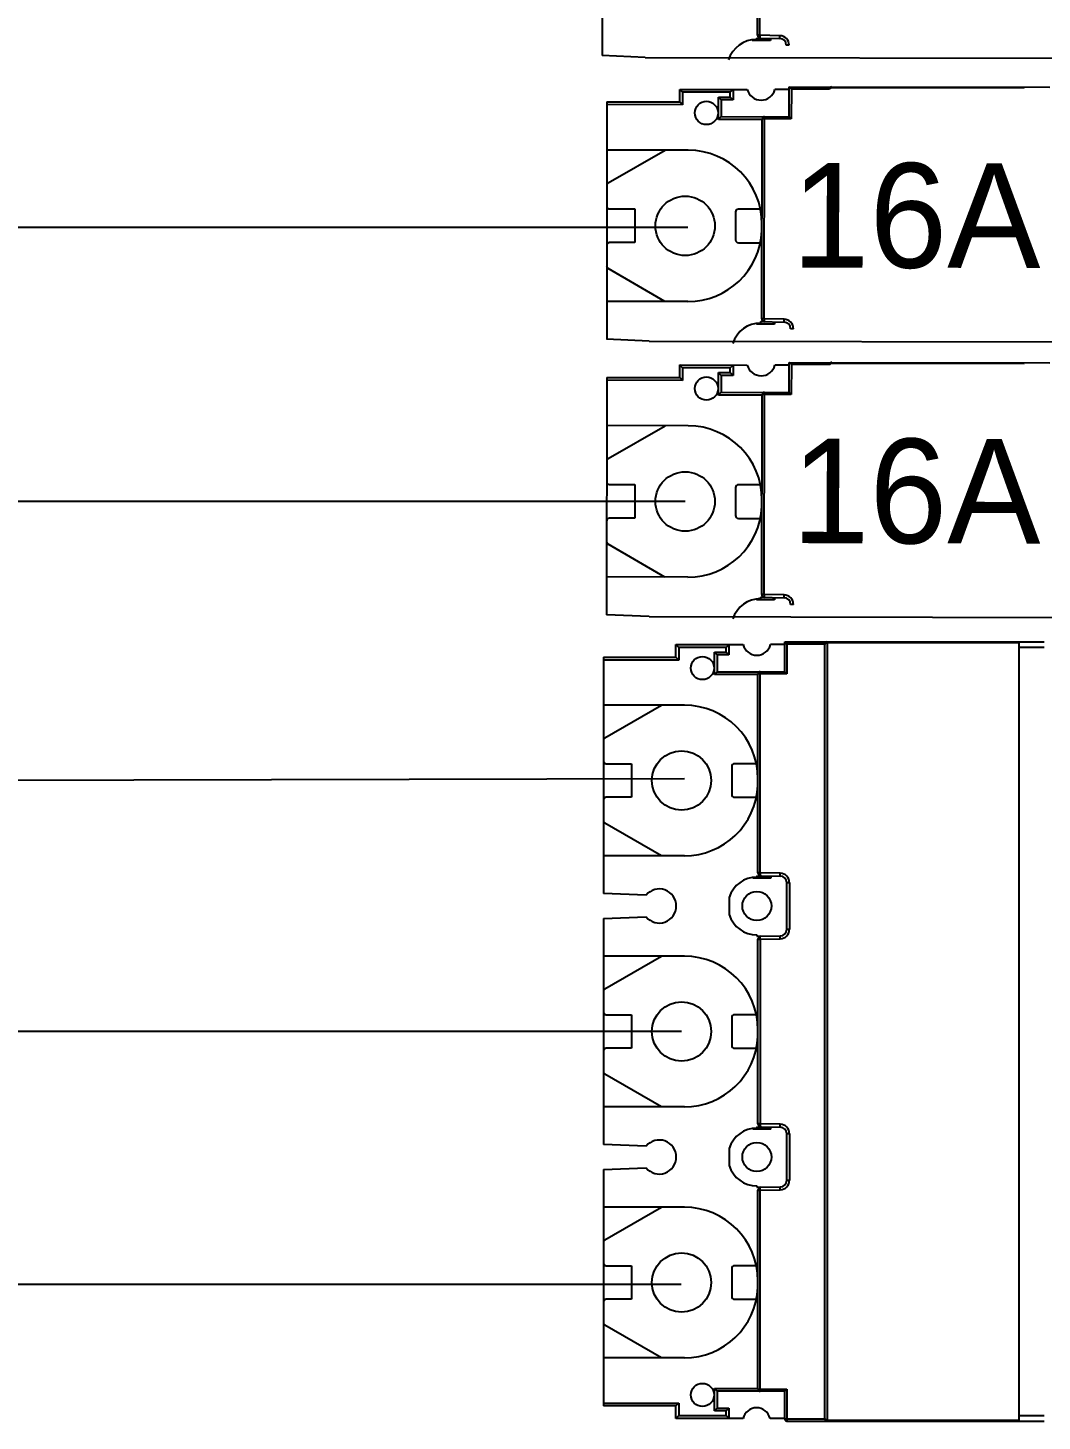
# Model space of a CAD drawing. Extents: x -4780 to 4154, y -1673 to 3208.
# Drawn here: x 3025.1 to 3151.5, y 2276.9 to 2450.5 of the extents above; entities that cross this region are included whole.
import ezdxf

# ---------------------------------------------------------------- set-up
doc = ezdxf.new("R2010")
doc.units = 0
doc.header["$MEASUREMENT"] = 0
doc.layers.add('Unifilar', color=255, linetype='Continuous')
doc.styles.add('PADRÃO', font='', dxfattribs={"height": 0.2})
doc.styles.get('PADRÃO').set_extended_font_data('AvantGarde Bk BT')

msp = doc.modelspace()

# ---------------------------------------------------------------- linework, layer by layer
for p, q in [((3096.758, 2476.658), (3096.704, 2447.082)), ((3102.041, 2446.852), (3269.384, 2446.542)), ((3097.295, 2441.321), (3097.295, 2411.742)), ((3107.393, 2425.667), (2927.124, 2425.667)), ((3102.577, 2411.514), (3269.92, 2411.205)), ((3097.295, 2406.979), (3097.24, 2377.402)), ((3107.044, 2391.526), (2972.124, 2391.526)), ((3102.577, 2377.172), (3269.92, 2376.863)), ((3106.94, 2356.967), (3017.124, 2356.759)), ((3106.592, 2325.481), (2927.124, 2325.481)), ((3106.55, 2293.969), (2972.166, 2293.969))]:
    msp.add_line(p, q)
at = {"color": 7, "linetype": 'Continuous'}
for p, q in [((3116.054, 2449.609), (3116.1, 2474.527)), ((3116.333, 2449.61), (3116.38, 2474.806)), ((3118.833, 2449.562), (3116.333, 2449.61)), ((3117.659, 2448.963), (3115.412, 2448.967)), ((3115.913, 2449.269), (3115.913, 2449.096)), ((3115.913, 2449.269), (3118.826, 2449.212)), ((3117.659, 2449.235), (3117.659, 2448.963)), ((3118.826, 2449.212), (3118.833, 2449.562)), ((3119.997, 2448.372), (3119.648, 2448.373)), ((3102.041, 2446.852), (3096.704, 2447.082)), ((3106.374, 2441.304), (3106.377, 2442.875)), ((3106.377, 2442.875), (3114.781, 2442.86)), ((3106.725, 2442.525), (3106.377, 2442.875)), ((3112.662, 2442.514), (3113.011, 2442.863)), ((3113.011, 2442.863), (3113.009, 2441.571)), ((3119.995, 2442.85), (3118.225, 2442.853)), ((3119.989, 2439.463), (3119.996, 2443.199)), ((3119.996, 2443.199), (3152.471, 2443.139)), ((3119.996, 2443.199), (3120.275, 2442.919)), ((3120.275, 2442.919), (3120.268, 2439.183)), ((3125.024, 2442.911), (3120.275, 2442.919)), ((3149.299, 2443.005), (3125.303, 2443.05)), ((3106.722, 2440.954), (3097.294, 2440.971)), ((3097.295, 2441.321), (3106.374, 2441.304)), ((3106.722, 2440.954), (3106.374, 2441.304)), ((3106.725, 2442.525), (3106.722, 2440.954)), ((3112.662, 2442.514), (3106.725, 2442.525)), ((3111.189, 2439.13), (3111.194, 2441.923)), ((3111.194, 2441.923), (3112.661, 2441.921)), ((3111.194, 2441.923), (3111.542, 2441.574)), ((3111.542, 2441.574), (3111.539, 2439.478)), ((3113.009, 2441.571), (3111.542, 2441.574)), ((3112.661, 2441.921), (3112.662, 2442.514)), ((3112.661, 2441.921), (3113.009, 2441.571)), ((3111.189, 2439.13), (3111.539, 2439.478)), ((3111.539, 2439.478), (3119.989, 2439.463)), ((3116.59, 2414.272), (3116.636, 2439.19)), ((3120.268, 2439.183), (3116.636, 2439.19)), ((3116.87, 2414.273), (3116.916, 2439.469)), ((3120.268, 2439.183), (3119.989, 2439.463)), ((3116.636, 2439.12), (3111.189, 2439.13)), ((3107.41, 2435.296), (3097.284, 2435.315)), ((3097.451, 2431.225), (3104.542, 2435.301)), ((3097.619, 2427.981), (3100.762, 2427.975)), ((3100.762, 2427.975), (3100.754, 2423.785)), ((3113.332, 2427.603), (3113.326, 2424.111)), ((3116.402, 2427.946), (3113.682, 2427.951)), ((3100.754, 2423.785), (3097.612, 2423.791)), ((3113.675, 2423.761), (3116.377, 2423.756)), ((3104.507, 2416.445), (3097.431, 2420.547)), ((3107.376, 2416.439), (3097.249, 2416.458)), ((3118.195, 2413.626), (3115.949, 2413.63)), ((3116.45, 2413.932), (3116.45, 2413.759)), ((3116.45, 2413.932), (3119.363, 2413.875)), ((3119.369, 2414.224), (3116.87, 2414.273)), ((3118.196, 2413.898), (3118.195, 2413.626)), ((3119.363, 2413.875), (3119.369, 2414.224)), ((3102.577, 2411.514), (3097.24, 2411.744)), ((3120.534, 2413.035), (3120.185, 2413.036)), ((3106.374, 2406.962), (3106.377, 2408.533)), ((3106.377, 2408.533), (3114.781, 2408.518)), ((3106.725, 2408.183), (3106.377, 2408.533)), ((3106.725, 2408.183), (3106.722, 2406.612)), ((3112.662, 2408.172), (3106.725, 2408.183)), ((3112.661, 2407.579), (3112.662, 2408.172)), ((3112.662, 2408.172), (3113.011, 2408.521)), ((3113.011, 2408.521), (3113.009, 2407.229)), ((3119.995, 2408.508), (3118.225, 2408.511)), ((3119.989, 2405.121), (3119.996, 2408.857)), ((3119.996, 2408.857), (3152.471, 2408.797)), ((3119.996, 2408.857), (3120.275, 2408.577)), ((3120.275, 2408.577), (3120.268, 2404.841)), ((3125.024, 2408.568), (3120.275, 2408.577)), ((3149.299, 2408.663), (3125.303, 2408.708)), ((3106.722, 2406.612), (3097.294, 2406.629)), ((3097.295, 2406.979), (3106.374, 2406.962)), ((3106.722, 2406.612), (3106.374, 2406.962)), ((3111.189, 2404.788), (3111.194, 2407.581)), ((3111.194, 2407.581), (3112.661, 2407.579)), ((3111.194, 2407.581), (3111.542, 2407.232)), ((3111.542, 2407.232), (3111.539, 2405.136)), ((3113.009, 2407.229), (3111.542, 2407.232)), ((3112.661, 2407.579), (3113.009, 2407.229)), ((3111.189, 2404.788), (3111.539, 2405.136)), ((3116.636, 2404.778), (3111.189, 2404.788)), ((3111.539, 2405.136), (3119.989, 2405.121)), ((3116.59, 2379.93), (3116.636, 2404.848)), ((3120.268, 2404.841), (3116.636, 2404.848)), ((3116.87, 2379.931), (3116.916, 2405.126)), ((3120.268, 2404.841), (3119.989, 2405.121)), ((3107.41, 2400.954), (3097.284, 2400.972)), ((3097.451, 2396.883), (3104.542, 2400.959)), ((3097.619, 2393.639), (3100.762, 2393.633)), ((3100.762, 2393.633), (3100.754, 2389.443)), ((3113.332, 2393.26), (3113.326, 2389.769)), ((3116.402, 2393.604), (3113.682, 2393.609)), ((3100.754, 2389.443), (3097.612, 2389.448)), ((3113.675, 2389.419), (3116.377, 2389.414)), ((3104.507, 2382.103), (3097.431, 2386.205)), ((3107.376, 2382.097), (3097.249, 2382.116)), ((3118.195, 2379.284), (3115.949, 2379.288)), ((3116.45, 2379.589), (3116.45, 2379.417)), ((3116.45, 2379.589), (3119.363, 2379.533)), ((3119.369, 2379.882), (3116.87, 2379.931)), ((3118.196, 2379.556), (3118.195, 2379.284)), ((3119.363, 2379.533), (3119.369, 2379.882)), ((3120.534, 2378.693), (3120.185, 2378.694)), ((3102.577, 2377.172), (3097.24, 2377.402)), ((3105.897, 2372.119), (3105.897, 2373.683)), ((3105.897, 2373.683), (3114.261, 2373.683)), ((3106.245, 2373.335), (3105.897, 2373.683)), ((3106.245, 2373.335), (3106.245, 2371.772)), ((3112.153, 2373.335), (3106.245, 2373.335)), ((3112.153, 2373.335), (3112.5, 2373.683)), ((3112.153, 2372.745), (3112.153, 2373.335)), ((3112.5, 2373.683), (3112.5, 2372.397)), ((3119.451, 2373.683), (3117.689, 2373.683)), ((3119.451, 2370.312), (3119.451, 2374.031)), ((3119.451, 2374.031), (3151.77, 2374.031)), ((3119.451, 2374.031), (3119.729, 2373.752)), ((3119.729, 2373.752), (3119.729, 2370.034)), ((3124.455, 2373.752), (3119.729, 2373.752)), ((3124.455, 2277.21), (3124.455, 2373.752)), ((3124.733, 2374.031), (3124.733, 2276.932)), ((3148.614, 2373.892), (3124.733, 2373.892)), ((3148.614, 2374.017), (3148.614, 2276.974)), ((3151.77, 2373.335), (3148.614, 2373.335)), ((3096.861, 2372.119), (3096.861, 2342.684)), ((3096.861, 2372.119), (3105.897, 2372.119)), ((3106.245, 2371.772), (3096.861, 2371.772)), ((3106.245, 2371.772), (3105.897, 2372.119)), ((3110.693, 2369.964), (3110.693, 2372.745)), ((3110.693, 2372.745), (3112.153, 2372.745)), ((3110.693, 2372.745), (3111.04, 2372.397)), ((3111.04, 2372.397), (3111.04, 2370.312)), ((3112.5, 2372.397), (3111.04, 2372.397)), ((3112.153, 2372.745), (3112.5, 2372.397)), ((3110.693, 2369.964), (3111.04, 2370.312)), ((3116.114, 2369.964), (3110.693, 2369.964)), ((3111.04, 2370.312), (3119.451, 2370.312)), ((3116.114, 2345.235), (3116.114, 2370.034)), ((3119.729, 2370.034), (3116.114, 2370.034)), ((3116.392, 2345.236), (3116.392, 2370.312)), ((3119.729, 2370.034), (3119.451, 2370.312)), ((3106.94, 2366.142), (3096.861, 2366.142)), ((3097.035, 2362.072), (3104.085, 2366.142)), ((3097.209, 2358.844), (3100.337, 2358.844)), ((3100.337, 2358.844), (3100.337, 2354.673)), ((3112.848, 2358.496), (3112.848, 2355.021)), ((3115.902, 2358.844), (3113.195, 2358.844)), ((3100.337, 2354.673), (3097.209, 2354.673)), ((3113.195, 2354.673), (3115.885, 2354.673)), ((3104.085, 2347.375), (3097.035, 2351.445)), ((3106.94, 2347.375), (3096.861, 2347.375)), ((3117.713, 2344.595), (3115.477, 2344.595)), ((3115.975, 2344.896), (3115.975, 2344.724)), ((3115.975, 2344.896), (3118.874, 2344.846)), ((3118.88, 2345.193), (3116.392, 2345.236)), ((3117.713, 2344.866), (3117.713, 2344.595)), ((3118.874, 2344.846), (3118.88, 2345.193)), ((3119.694, 2338.228), (3119.694, 2344.012)), ((3120.041, 2344.012), (3119.694, 2344.012)), ((3120.041, 2344.012), (3120.041, 2338.228)), ((3102.174, 2342.465), (3096.861, 2342.684)), ((3112.535, 2342.195), (3112.535, 2340.045)), ((3096.861, 2339.556), (3102.174, 2339.775)), ((3096.861, 2339.556), (3096.861, 2311.407)), ((3115.975, 2337.515), (3115.975, 2337.344)), ((3115.975, 2337.344), (3118.874, 2337.394)), ((3116.114, 2313.958), (3116.114, 2337.005)), ((3116.392, 2337.003), (3118.88, 2337.047)), ((3116.392, 2337.003), (3116.392, 2313.959)), ((3118.88, 2337.047), (3118.874, 2337.394)), ((3119.694, 2338.228), (3120.041, 2338.228)), ((3106.94, 2334.864), (3096.861, 2334.864)), ((3097.035, 2330.795), (3104.085, 2334.864)), ((3097.209, 2327.566), (3100.337, 2327.566)), ((3100.337, 2327.566), (3100.337, 2323.396)), ((3112.848, 2327.219), (3112.848, 2323.744)), ((3115.902, 2327.566), (3113.195, 2327.566)), ((3100.337, 2323.396), (3097.209, 2323.396)), ((3113.195, 2323.396), (3115.885, 2323.396)), ((3104.085, 2316.098), (3097.035, 2320.168)), ((3106.94, 2316.098), (3096.861, 2316.098)), ((3117.713, 2313.318), (3115.477, 2313.318)), ((3115.975, 2313.619), (3115.975, 2313.447)), ((3115.975, 2313.619), (3118.874, 2313.568)), ((3118.88, 2313.916), (3116.392, 2313.959)), ((3117.713, 2313.318), (3117.713, 2313.589)), ((3118.874, 2313.568), (3118.88, 2313.916)), ((3119.694, 2306.951), (3119.694, 2312.734)), ((3120.041, 2312.734), (3119.694, 2312.734)), ((3120.041, 2312.734), (3120.041, 2306.951)), ((3102.174, 2311.188), (3096.861, 2311.407)), ((3112.535, 2310.917), (3112.535, 2308.768)), ((3096.861, 2308.279), (3102.174, 2308.497)), ((3096.861, 2308.279), (3096.861, 2278.843)), ((3115.975, 2306.238), (3115.975, 2306.066)), ((3115.975, 2306.066), (3118.874, 2306.117)), ((3116.114, 2280.929), (3116.114, 2305.727)), ((3116.392, 2305.726), (3118.88, 2305.77)), ((3116.392, 2280.651), (3116.392, 2305.726)), ((3118.88, 2305.77), (3118.874, 2306.117)), ((3119.694, 2306.951), (3120.041, 2306.951)), ((3106.94, 2303.587), (3096.861, 2303.587)), ((3097.035, 2299.517), (3104.085, 2303.587)), ((3097.209, 2296.289), (3100.337, 2296.289)), ((3100.337, 2296.289), (3100.337, 2292.119)), ((3112.848, 2295.942), (3112.848, 2292.466)), ((3115.902, 2296.289), (3113.195, 2296.289)), ((3100.337, 2292.119), (3097.209, 2292.119)), ((3113.195, 2292.119), (3115.885, 2292.119)), ((3104.085, 2284.821), (3097.035, 2288.891)), ((3106.94, 2284.821), (3096.861, 2284.821)), ((3110.693, 2278.218), (3110.693, 2280.998)), ((3110.693, 2280.998), (3116.114, 2280.998)), ((3110.693, 2280.998), (3111.04, 2280.651)), ((3111.04, 2280.651), (3111.04, 2278.565)), ((3119.451, 2280.651), (3111.04, 2280.651)), ((3116.114, 2280.929), (3119.729, 2280.929)), ((3119.729, 2280.929), (3119.451, 2280.651)), ((3119.451, 2277.21), (3119.451, 2280.651)), ((3119.729, 2280.929), (3119.729, 2276.932)), ((3096.861, 2279.191), (3106.245, 2279.191)), ((3105.897, 2278.843), (3096.861, 2278.843)), ((3106.245, 2279.191), (3105.897, 2278.843)), ((3105.897, 2277.28), (3105.897, 2278.843)), ((3106.245, 2279.191), (3106.245, 2277.627)), ((3110.693, 2278.218), (3111.04, 2278.565)), ((3112.153, 2278.218), (3110.693, 2278.218)), ((3111.04, 2278.565), (3112.5, 2278.565)), ((3112.153, 2278.218), (3112.5, 2278.565)), ((3112.153, 2277.627), (3112.153, 2278.218)), ((3112.5, 2278.565), (3112.5, 2277.28)), ((3106.245, 2277.627), (3105.897, 2277.28)), ((3114.261, 2277.28), (3105.897, 2277.28)), ((3106.245, 2277.627), (3112.153, 2277.627)), ((3112.153, 2277.627), (3112.5, 2277.28)), ((3119.451, 2277.28), (3117.62, 2277.28)), ((3119.451, 2277.21), (3124.455, 2277.21)), ((3119.729, 2276.932), (3151.77, 2276.932)), ((3124.733, 2277.071), (3148.614, 2277.071)), ((3148.614, 2277.627), (3151.77, 2277.627))]:
    msp.add_line(p, q, dxfattribs=at)
for centre, radius in [((3109.689, 2439.936), 1.449), ((3107.044, 2425.868), 3.701), ((3109.689, 2405.594), 1.449), ((3107.044, 2391.526), 3.701), ((3109.199, 2370.764), 1.442), ((3106.592, 2356.759), 3.684), ((3115.975, 2341.12), 1.807), ((3106.592, 2325.481), 3.684), ((3115.975, 2309.843), 1.807), ((3106.592, 2294.204), 3.684), ((3109.199, 2280.199), 1.442)]:
    msp.add_circle(centre, radius, dxfattribs=at)
for centre, radius, start, end in [((3116.403, 2449.609), 0.349, 179.89404, 268.89404), ((3115.906, 2445.474), 3.622, 89.89404, 162.54665), ((3118.81, 2448.375), 0.838, 359.89404, 88.89404), ((3118.81, 2448.375), 1.187, 359.89404, 88.89404), ((3116.504, 2443.31), 1.781, 194.66181, 345.12626), ((3125.303, 2442.91), 0.279, 89.89404, 179.89545), ((3116.916, 2439.189), 0.279, 89.89404, 179.89404), ((3107.393, 2426.077), 9.219, 359.89404, 89.89404), ((3097.625, 2430.922), 0.349, 119.89404, 179.89404), ((3097.62, 2428.33), 0.349, 179.89404, 269.89404), ((3113.682, 2427.602), 0.349, 89.89404, 179.89404), ((3097.611, 2423.441), 0.349, 89.89404, 179.89404), ((3107.393, 2425.667), 9.228, 269.89404, 357.34798), ((3113.675, 2424.11), 0.349, 179.89404, 269.89404), ((3097.606, 2420.849), 0.349, 179.89404, 239.89404), ((3116.443, 2410.137), 3.622, 89.89404, 162.54665), ((3116.939, 2414.271), 0.349, 179.89404, 268.89404), ((3119.347, 2413.037), 0.838, 359.89404, 88.89404), ((3119.347, 2413.037), 1.187, 359.89404, 88.89404), ((3116.504, 2408.968), 1.781, 194.66181, 345.12626), ((3125.303, 2408.568), 0.279, 89.89404, 179.89545), ((3116.916, 2404.847), 0.279, 89.89404, 179.89404), ((3107.393, 2391.735), 9.219, 359.89404, 89.89404), ((3097.625, 2396.58), 0.349, 119.89404, 179.89404), ((3097.62, 2393.988), 0.349, 179.89404, 269.89404), ((3113.682, 2393.26), 0.349, 89.89404, 179.89404), ((3107.393, 2391.325), 9.228, 269.89404, 357.34798), ((3097.611, 2389.099), 0.349, 89.89404, 179.89404), ((3113.675, 2389.768), 0.349, 179.89404, 269.89404), ((3097.606, 2386.507), 0.349, 179.89404, 239.89404), ((3116.443, 2375.795), 3.622, 89.89404, 162.54665), ((3116.939, 2379.929), 0.349, 179.89404, 268.89404), ((3119.347, 2378.695), 0.838, 359.89404, 88.89404), ((3119.347, 2378.695), 1.187, 359.89404, 88.89404), ((3115.975, 2374.135), 1.772, 194.76778, 345.23222), ((3124.733, 2373.752), 0.278, 90, 180.00141), ((3116.392, 2370.034), 0.278, 90, 180), ((3106.94, 2356.967), 9.175, 360, 90), ((3097.209, 2361.771), 0.348, 120, 180), ((3097.209, 2359.191), 0.348, 180, 270), ((3113.195, 2358.496), 0.348, 90, 180), ((3106.94, 2356.559), 9.184, 270, 357.45394), ((3097.209, 2354.326), 0.348, 90, 180), ((3113.195, 2355.021), 0.348, 180, 270), ((3097.209, 2351.746), 0.348, 180, 240), ((3115.975, 2341.12), 3.604, 90, 162.65261), ((3116.462, 2345.235), 0.348, 180, 269), ((3118.86, 2344.012), 0.834, 0, 89), ((3118.86, 2344.012), 1.182, 0, 89), ((3103.812, 2341.12), 2.12, 219.38771, 140.61229), ((3115.975, 2341.12), 3.604, 197.34739, 270), ((3116.462, 2337.005), 0.348, 91, 180), ((3118.86, 2338.228), 0.834, 271, 360), ((3118.86, 2338.228), 1.182, 271, 360), ((3106.94, 2325.69), 9.175, 360, 90), ((3097.209, 2330.494), 0.348, 120, 180), ((3097.209, 2327.914), 0.348, 180, 270), ((3113.195, 2327.219), 0.348, 90, 180), ((3106.94, 2325.282), 9.184, 270, 357.45394), ((3097.209, 2323.049), 0.348, 90, 180), ((3113.195, 2323.744), 0.348, 180, 270), ((3097.209, 2320.469), 0.348, 180, 240), ((3115.975, 2309.843), 3.604, 90, 162.65261), ((3116.462, 2313.958), 0.348, 180, 269), ((3118.86, 2312.734), 0.834, 0, 89), ((3118.86, 2312.734), 1.182, 0, 89), ((3103.812, 2309.843), 2.12, 219.38771, 140.61229), ((3115.975, 2309.843), 3.604, 197.34739, 270), ((3116.462, 2305.727), 0.348, 91, 180), ((3118.86, 2306.951), 0.834, 271, 360), ((3118.86, 2306.951), 1.182, 271, 360), ((3106.94, 2294.413), 9.175, 360, 90), ((3097.209, 2299.216), 0.348, 120, 180), ((3097.209, 2296.637), 0.348, 180, 270), ((3113.195, 2295.942), 0.348, 90, 180), ((3106.94, 2294.005), 9.184, 270, 357.45394), ((3097.209, 2291.771), 0.348, 90, 180), ((3113.195, 2292.466), 0.348, 180, 270), ((3097.209, 2289.192), 0.348, 180, 240), ((3116.392, 2280.929), 0.278, 180, 270), ((3115.975, 2276.828), 1.772, 91.12352, 165.23222), ((3115.906, 2276.828), 1.772, 14.76778, 88.87648), ((3119.729, 2277.21), 0.278, 180.00002, 270), ((3124.733, 2277.21), 0.278, 179.9964, 270)]:
    msp.add_arc(centre, radius, start, end, dxfattribs=at)
for points, knots in [([(3116.333, 2449.61), (3116.297, 2449.61), (3116.246, 2449.61), (3116.18, 2449.61), (3116.138, 2449.61), (3116.104, 2449.609), (3116.08, 2449.609), (3116.067, 2449.609), (3116.06, 2449.609), (3116.057, 2449.61), (3116.054, 2449.609), (3116.054, 2449.609)], [0, 0, 0, 0, 0.3821835, 0.5556768, 0.7071962, 0.8315087, 0.9237067, 0.9566914, 0.980577, 0.9951006, 1, 1, 1, 1]), ([(3116.333, 2449.61), (3116.332, 2449.565), (3116.333, 2449.483), (3116.346, 2449.371), (3116.36, 2449.302), (3116.384, 2449.26), (3116.396, 2449.259)], [0, 0, 0, 0, 0.369327, 0.6830643, 0.8977864, 1, 1, 1, 1]), ([(3125.173, 2443.034), (3125.151, 2443.028), (3125.09, 2443.009), (3125.024, 2442.954), (3125.024, 2442.911)], [0, 0, 0, 0, 0.3387477, 1, 1, 1, 1]), ([(3125.303, 2443.05), (3125.292, 2443.05), (3125.248, 2443.048), (3125.204, 2443.042), (3125.173, 2443.034)], [0, 0, 0, 0, 0.259248, 1, 1, 1, 1]), ([(3116.87, 2414.273), (3116.834, 2414.273), (3116.782, 2414.273), (3116.716, 2414.273), (3116.674, 2414.272), (3116.64, 2414.272), (3116.617, 2414.272), (3116.603, 2414.272), (3116.596, 2414.272), (3116.593, 2414.273), (3116.59, 2414.271), (3116.59, 2414.272)], [0, 0, 0, 0, 0.3821835, 0.5556768, 0.7071962, 0.8315087, 0.9237067, 0.9566914, 0.980577, 0.9951006, 1, 1, 1, 1]), ([(3116.87, 2414.273), (3116.868, 2414.228), (3116.87, 2414.145), (3116.883, 2414.034), (3116.896, 2413.965), (3116.92, 2413.922), (3116.933, 2413.922)], [0, 0, 0, 0, 0.369327, 0.6830643, 0.8977864, 1, 1, 1, 1]), ([(3125.173, 2408.692), (3125.151, 2408.686), (3125.09, 2408.666), (3125.024, 2408.612), (3125.024, 2408.568)], [0, 0, 0, 0, 0.3387477, 1, 1, 1, 1]), ([(3125.303, 2408.708), (3125.292, 2408.708), (3125.248, 2408.706), (3125.204, 2408.7), (3125.173, 2408.692)], [0, 0, 0, 0, 0.259248, 1, 1, 1, 1]), ([(3116.87, 2379.931), (3116.834, 2379.931), (3116.782, 2379.931), (3116.716, 2379.931), (3116.674, 2379.93), (3116.64, 2379.93), (3116.617, 2379.93), (3116.603, 2379.93), (3116.596, 2379.929), (3116.593, 2379.93), (3116.59, 2379.929), (3116.59, 2379.93)], [0, 0, 0, 0, 0.3821835, 0.5556768, 0.7071962, 0.8315087, 0.9237067, 0.9566914, 0.980577, 0.9951006, 1, 1, 1, 1]), ([(3116.87, 2379.931), (3116.868, 2379.886), (3116.87, 2379.803), (3116.883, 2379.692), (3116.896, 2379.622), (3116.92, 2379.58), (3116.933, 2379.58)], [0, 0, 0, 0, 0.369327, 0.6830643, 0.8977864, 1, 1, 1, 1]), ([(3124.603, 2373.875), (3124.581, 2373.87), (3124.521, 2373.85), (3124.455, 2373.796), (3124.455, 2373.752)], [0, 0, 0, 0, 0.3387477, 1, 1, 1, 1]), ([(3124.733, 2373.892), (3124.722, 2373.892), (3124.678, 2373.89), (3124.634, 2373.884), (3124.603, 2373.875)], [0, 0, 0, 0, 0.259248, 1, 1, 1, 1]), ([(3116.392, 2345.236), (3116.357, 2345.236), (3116.305, 2345.236), (3116.24, 2345.236), (3116.198, 2345.236), (3116.164, 2345.236), (3116.141, 2345.235), (3116.127, 2345.235), (3116.12, 2345.235), (3116.117, 2345.236), (3116.114, 2345.235), (3116.114, 2345.235)], [0, 0, 0, 0, 0.3821835, 0.5556768, 0.7071962, 0.8315087, 0.9237067, 0.9566914, 0.980577, 0.9951006, 1, 1, 1, 1]), ([(3116.392, 2345.236), (3116.391, 2345.192), (3116.393, 2345.11), (3116.406, 2344.999), (3116.42, 2344.93), (3116.443, 2344.888), (3116.456, 2344.888)], [0, 0, 0, 0, 0.369327, 0.6830643, 0.8977864, 1, 1, 1, 1]), ([(3116.114, 2337.005), (3116.114, 2337.005), (3116.117, 2337.004), (3116.12, 2337.005), (3116.127, 2337.004), (3116.141, 2337.005), (3116.164, 2337.004), (3116.198, 2337.004), (3116.24, 2337.004), (3116.305, 2337.003), (3116.357, 2337.003), (3116.392, 2337.003)], [0, 0, 0, 0, 0.0048985, 0.0194214, 0.0433062, 0.0762904, 0.1684877, 0.2928, 0.4443198, 0.6178141, 1, 1, 1, 1]), ([(3116.392, 2337.003), (3116.392, 2337.048), (3116.393, 2337.13), (3116.406, 2337.241), (3116.42, 2337.31), (3116.443, 2337.352), (3116.456, 2337.352)], [0, 0, 0, 0, 0.370694, 0.6849281, 0.8977758, 1, 1, 1, 1]), ([(3116.392, 2313.959), (3116.357, 2313.959), (3116.305, 2313.959), (3116.24, 2313.959), (3116.198, 2313.959), (3116.164, 2313.958), (3116.141, 2313.958), (3116.127, 2313.958), (3116.12, 2313.958), (3116.117, 2313.959), (3116.114, 2313.958), (3116.114, 2313.958)], [0, 0, 0, 0, 0.3821857, 0.5556797, 0.7071995, 0.8315119, 0.9237093, 0.9566936, 0.9805786, 0.9951015, 1, 1, 1, 1]), ([(3116.392, 2313.959), (3116.391, 2313.915), (3116.393, 2313.833), (3116.406, 2313.722), (3116.42, 2313.653), (3116.443, 2313.611), (3116.456, 2313.611)], [0, 0, 0, 0, 0.369327, 0.6830643, 0.8977864, 1, 1, 1, 1]), ([(3116.114, 2305.727), (3116.114, 2305.728), (3116.117, 2305.727), (3116.12, 2305.728), (3116.127, 2305.727), (3116.141, 2305.727), (3116.164, 2305.727), (3116.198, 2305.727), (3116.24, 2305.726), (3116.305, 2305.726), (3116.357, 2305.726), (3116.392, 2305.726)], [0, 0, 0, 0, 0.0048994, 0.0194229, 0.0433084, 0.076293, 0.1684909, 0.2928033, 0.4443227, 0.6178162, 1, 1, 1, 1]), ([(3116.392, 2305.726), (3116.392, 2305.771), (3116.393, 2305.853), (3116.406, 2305.964), (3116.42, 2306.033), (3116.443, 2306.075), (3116.456, 2306.075)], [0, 0, 0, 0, 0.370694, 0.6849281, 0.8977758, 1, 1, 1, 1]), ([(3124.538, 2277.111), (3124.515, 2277.122), (3124.476, 2277.147), (3124.455, 2277.191), (3124.455, 2277.21)], [0, 0, 0, 0, 0.5754415, 1, 1, 1, 1]), ([(3124.733, 2277.071), (3124.715, 2277.071), (3124.649, 2277.075), (3124.582, 2277.09), (3124.538, 2277.111)], [0, 0, 0, 0, 0.273712, 1, 1, 1, 1]), ([(3148.608, 2276.966), (3148.607, 2276.968), (3148.603, 2276.973), (3148.611, 2276.974), (3148.614, 2276.974)], [0, 0, 0, 0, 0.3571066, 1, 1, 1, 1]), ([(3148.614, 2276.946), (3148.615, 2276.947), (3148.618, 2276.954), (3148.612, 2276.962), (3148.608, 2276.966)], [0, 0, 0, 0, 0.2011719, 1, 1, 1, 1])]:
    msp.add_open_spline(points, degree=3, knots=knots, dxfattribs=at)

# ---------------------------------------------------------------- texts
at = {"layer": 'Unifilar', "ltscale": 0.015, "char_height": 13.0373, "attachment_point": 1, "rotation": 359.89404, "style": 'PADRÃO'}
for insert in [(3120.32, 2433.713), (3120.32, 2399.371)]:
    msp.add_mtext_dynamic_manual_height_columns('16A', width=225.50453, gutter_width=65.186, heights=[54.179], dxfattribs=dict(at, insert=insert))

doc.saveas('drawing.dxf')
